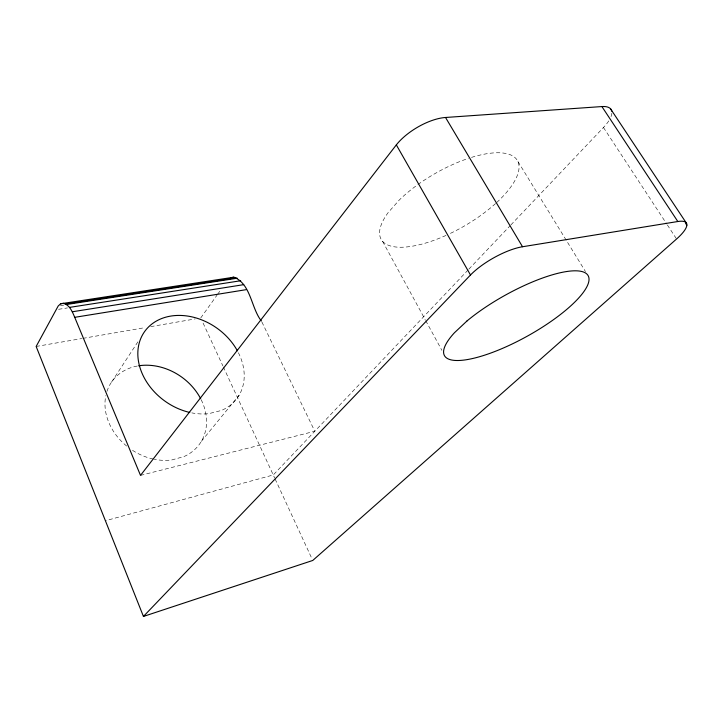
<?xml version="1.0" encoding="UTF-8"?>
<svg xmlns="http://www.w3.org/2000/svg" width="723" height="723" viewBox="0 0 723 723"><rect width="100%" height="100%" fill="white"/><g stroke="black" fill="none" stroke-linecap="round" stroke-linejoin="round"><path stroke-width="0.54" stroke-dasharray="3.62 2.71" d="M111.649 381.952L138.238 341.31M200.732 317.966L217.008 295.165M217.659 294.252L220.913 289.697M201.328 441.382L239.186 395.101M468.088 269.968L273.258 474.966L105.404 520.741M468.865 269.146L510.104 225.757M510.881 224.934L603.47 127.51A36.177 13.294 -32.7 0 0 609.335 120.009M140.515 475.382L314.803 431.251L261.898 322.024M36.15 346.462L81.744 338.572M82.856 338.373L145.124 327.6M150.691 326.633L195.165 318.933M58.563 309.308L67.465 307.926M60.443 305.621L63.787 305.106M603.47 127.51L666.751 224.013M667.365 224.943L676.574 238.997M517.957 161.545L585.494 271.595M382.594 241.365L425.178 319.629M425.711 320.623L441.889 350.348M203.082 323.064L222.865 365.883M223.335 366.904L274.668 478.02M275.138 479.042L311.812 558.427M611.875 113.159A36.177 13.294 -32.7 0 1 611.043 116.584M471.504 157.397A78.717 30.041 -30.1 0 1 496.412 202.783M495.553 203.561A78.717 30.041 -30.1 0 1 448.007 234.514M445.992 235.427A78.717 30.041 -30.1 0 1 388.061 212.707L399.286 200.009A78.717 30.041 -30.1 0 1 416.999 185.215M417.903 184.564A78.717 30.041 -30.1 0 1 468.441 158.382M201.175 399.72A53.827 44.13 35.3 0 1 183.895 456.611L171.794 459.945A53.827 44.13 35.3 0 1 154.297 459.277M153.24 459.051A53.827 44.13 35.3 0 1 132.074 450.04M126.679 446.073A53.827 44.13 35.3 0 1 105.82 395.598M106.932 391.432A53.827 44.13 35.3 0 1 138.671 365.793M238.391 352.707A57.018 44.799 35.6 0 1 221.346 410.465L208.784 413.664A57.018 44.799 35.6 0 1 191.83 412.887"/><path stroke-width="1.08" d="M396.331 144.889L140.515 475.382L74.713 317.325C72.427 311.839 69.733 305.061 63.452 303.28L60.633 303.787L58.211 305.965L36.15 346.462L143.434 616.439L312.752 560.461L676.574 238.997A37.822 10.303 -31 0 0 677.831 221.518L601.898 106.561L445.531 117.478A39.304 16.801 -30.8 0 0 396.331 144.889L470.492 275.002L143.434 616.439M230.637 277.768L233.891 277.198C250.998 283.768 251.08 308.152 261.41 321.012M74.713 317.325L246.218 289.661M470.492 275.002A41.274 13.159 -29.6 0 1 522.539 246.742L677.831 221.518M72.318 311.767L243.705 284.654M69.507 307.392L240.66 280.75M60.633 303.787L233.891 277.198M65.242 304.003L235.915 277.795M66.48 304.5L237.316 278.21M610.583 108.857L686.019 222.567M685.612 223.344L686.85 225.215M445.531 117.478L522.53 246.742M601.898 106.561A36.177 13.294 -32.7 0 1 611.757 111.215M138.671 365.793A53.827 44.13 35.3 0 1 200.678 398.744M189.788 412.453A57.018 44.799 35.6 0 1 145.44 330.465A57.018 44.799 35.6 0 1 237.406 350.836M466.941 321.012L454.378 332.815A82.223 23.263 -29.1 0 0 507.546 346.145A82.223 23.263 -29.1 0 0 585.44 272.96A82.223 23.263 -29.1 0 0 466.941 321.012"/></g></svg>
